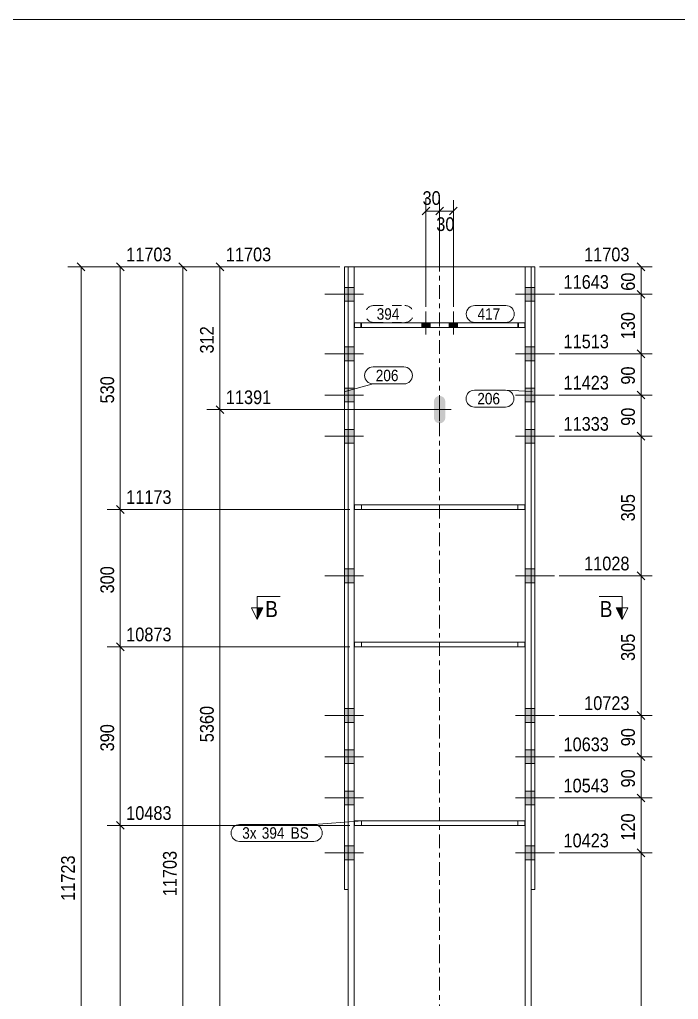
# Model space of a CAD drawing. Header units: millimetres. Extents: x 2 to 579, y 1 to 405.
# Drawn here: x 154.4 to 298.3, y 191 to 405 of the extents above; entities that cross this region are included whole.
import ezdxf

# ---------------------------------------------------------------- set-up
doc = ezdxf.new("R2010")
doc.units = ezdxf.units.MM
for name, pattern in [('XKITLINE00', [0]), ('XKITLINE01', [4, 1, -1, 1, -1]), ('XKITLINE02', [4, 2, -2]), ('XKITLINE03', [6, 3, -1, 1, -1])]:
    doc.linetypes.add(name, pattern=pattern)
for name, color, linetype, lineweight in [('Bolt', 3, 'Continuous', 0), ('Dimensions', 7, 'Continuous', 0), ('DrawingSheet', 5, 'Continuous', 0), ('Part', 2, 'Continuous', 0), ('PartMark', 7, 'Continuous', 0), ('Section', 6, 'Continuous', 0)]:
    doc.layers.add(name, color=color, linetype=linetype, lineweight=lineweight)
doc.styles.add('ARIAL', font='ARIAL.TTF')

# ---------------------------------------------------------------- blocks, each defined once
blk = doc.blocks.new('*A5')
at = {"layer": 'Bolt'}
blk.add_hatch(color=3, dxfattribs=at).paths.add_polyline_path([(246.17, 316.81), (245.69, 316.91), (245.28, 317.18), (245.01, 317.59), (244.92, 318.06), (244.92, 321.56), (245.01, 322.04), (245.28, 322.45), (245.69, 322.72), (246.17, 322.81), (246.64, 322.72), (247.05, 322.45), (247.32, 322.04), (247.42, 321.56), (247.42, 318.06), (247.32, 317.59), (247.05, 317.18), (246.64, 316.91)], flags=17)
at = {"layer": 'Bolt', "color": 3, "linetype": 'XKITLINE00', "lineweight": 0}
for p, q in [((246.17, 322.31), (246.17, 317.31)), ((243.67, 319.81), (248.67, 319.81))]:
    blk.add_line(p, q, dxfattribs=at)
blk = doc.blocks.new('*A7')
at = {"layer": 'Bolt'}
for points in [[(226.17, 343.5), (225.37, 343.5), (225.37, 346.5), (226.17, 346.5)], [(226.17, 343.5), (225.37, 343.5), (225.37, 346.5), (226.17, 346.5)], [(227.47, 343.5), (226.17, 343.5), (226.17, 346.5), (227.47, 346.5)], [(227.47, 343.5), (226.17, 343.5), (226.17, 346.5), (227.47, 346.5)], [(226.17, 330.5), (225.37, 330.5), (225.37, 333.5), (226.17, 333.5)], [(226.17, 330.5), (225.37, 330.5), (225.37, 333.5), (226.17, 333.5)], [(227.47, 330.5), (226.17, 330.5), (226.17, 333.5), (227.47, 333.5)], [(227.47, 330.5), (226.17, 330.5), (226.17, 333.5), (227.47, 333.5)], [(226.17, 321.5), (225.37, 321.5), (225.37, 324.5), (226.17, 324.5)], [(226.17, 321.5), (225.37, 321.5), (225.37, 324.5), (226.17, 324.5)], [(227.47, 321.5), (226.17, 321.5), (226.17, 324.5), (227.47, 324.5)], [(227.47, 321.5), (226.17, 321.5), (226.17, 324.5), (227.47, 324.5)], [(226.17, 312.5), (225.37, 312.5), (225.37, 315.5), (226.17, 315.5)], [(226.17, 312.5), (225.37, 312.5), (225.37, 315.5), (226.17, 315.5)], [(227.47, 312.5), (226.17, 312.5), (226.17, 315.5), (227.47, 315.5)], [(227.47, 312.5), (226.17, 312.5), (226.17, 315.5), (227.47, 315.5)], [(226.17, 282), (225.37, 282), (225.37, 285), (226.17, 285)], [(226.17, 282), (225.37, 282), (225.37, 285), (226.17, 285)], [(227.47, 282), (226.17, 282), (226.17, 285), (227.47, 285)], [(227.47, 282), (226.17, 282), (226.17, 285), (227.47, 285)], [(226.17, 251.5), (225.37, 251.5), (225.37, 254.5), (226.17, 254.5)], [(226.17, 251.5), (225.37, 251.5), (225.37, 254.5), (226.17, 254.5)], [(227.47, 251.5), (226.17, 251.5), (226.17, 254.5), (227.47, 254.5)], [(227.47, 251.5), (226.17, 251.5), (226.17, 254.5), (227.47, 254.5)], [(226.17, 242.5), (225.37, 242.5), (225.37, 245.5), (226.17, 245.5)], [(226.17, 242.5), (225.37, 242.5), (225.37, 245.5), (226.17, 245.5)], [(227.47, 242.5), (226.17, 242.5), (226.17, 245.5), (227.47, 245.5)], [(227.47, 242.5), (226.17, 242.5), (226.17, 245.5), (227.47, 245.5)], [(226.17, 233.5), (225.37, 233.5), (225.37, 236.5), (226.17, 236.5)], [(226.17, 233.5), (225.37, 233.5), (225.37, 236.5), (226.17, 236.5)], [(227.47, 233.5), (226.17, 233.5), (226.17, 236.5), (227.47, 236.5)], [(227.47, 233.5), (226.17, 233.5), (226.17, 236.5), (227.47, 236.5)], [(226.17, 221.5), (225.37, 221.5), (225.37, 224.5), (226.17, 224.5)], [(226.17, 221.5), (225.37, 221.5), (225.37, 224.5), (226.17, 224.5)], [(227.47, 221.5), (226.17, 221.5), (226.17, 224.5), (227.47, 224.5)], [(227.47, 221.5), (226.17, 221.5), (226.17, 224.5), (227.47, 224.5)]]:
    blk.add_hatch(color=3, dxfattribs=at).paths.add_polyline_path(points, flags=17)
at = {"layer": 'Bolt', "color": 3, "linetype": 'XKITLINE00', "lineweight": 0}
for p, q in [((229.57, 345), (221.07, 345)), ((229.57, 345), (221.07, 345)), ((226.17, 346.5), (225.37, 346.5)), ((226.17, 346.5), (225.37, 346.5)), ((227.47, 346.5), (226.17, 346.5)), ((227.47, 346.5), (226.17, 346.5)), ((226.17, 343.5), (225.37, 343.5)), ((226.17, 343.5), (225.37, 343.5)), ((227.47, 343.5), (226.17, 343.5)), ((227.47, 343.5), (226.17, 343.5)), ((229.57, 332), (221.07, 332)), ((229.57, 332), (221.07, 332)), ((226.17, 333.5), (225.37, 333.5)), ((226.17, 333.5), (225.37, 333.5)), ((227.47, 333.5), (226.17, 333.5)), ((227.47, 333.5), (226.17, 333.5)), ((226.17, 330.5), (225.37, 330.5)), ((226.17, 330.5), (225.37, 330.5)), ((227.47, 330.5), (226.17, 330.5)), ((227.47, 330.5), (226.17, 330.5)), ((226.17, 324.5), (225.37, 324.5)), ((226.17, 324.5), (225.37, 324.5)), ((227.47, 324.5), (226.17, 324.5)), ((227.47, 324.5), (226.17, 324.5)), ((229.57, 323), (221.07, 323)), ((229.57, 323), (221.07, 323)), ((226.17, 321.5), (225.37, 321.5)), ((226.17, 321.5), (225.37, 321.5)), ((227.47, 321.5), (226.17, 321.5)), ((227.47, 321.5), (226.17, 321.5)), ((226.17, 315.5), (225.37, 315.5)), ((226.17, 315.5), (225.37, 315.5)), ((227.47, 315.5), (226.17, 315.5)), ((227.47, 315.5), (226.17, 315.5)), ((229.57, 314), (221.07, 314)), ((229.57, 314), (221.07, 314)), ((226.17, 312.5), (225.37, 312.5)), ((226.17, 312.5), (225.37, 312.5)), ((227.47, 312.5), (226.17, 312.5)), ((227.47, 312.5), (226.17, 312.5)), ((226.17, 285), (225.37, 285)), ((226.17, 285), (225.37, 285)), ((227.47, 285), (226.17, 285)), ((227.47, 285), (226.17, 285)), ((229.57, 283.5), (221.07, 283.5)), ((229.57, 283.5), (221.07, 283.5)), ((226.17, 282), (225.37, 282)), ((226.17, 282), (225.37, 282)), ((227.47, 282), (226.17, 282)), ((227.47, 282), (226.17, 282)), ((229.57, 253), (221.07, 253)), ((229.57, 253), (221.07, 253)), ((226.17, 254.5), (225.37, 254.5)), ((226.17, 254.5), (225.37, 254.5)), ((227.47, 254.5), (226.17, 254.5)), ((227.47, 254.5), (226.17, 254.5)), ((226.17, 251.5), (225.37, 251.5)), ((226.17, 251.5), (225.37, 251.5)), ((227.47, 251.5), (226.17, 251.5)), ((227.47, 251.5), (226.17, 251.5)), ((229.57, 244), (221.07, 244)), ((229.57, 244), (221.07, 244)), ((226.17, 245.5), (225.37, 245.5)), ((226.17, 245.5), (225.37, 245.5)), ((227.47, 245.5), (226.17, 245.5)), ((227.47, 245.5), (226.17, 245.5)), ((226.17, 242.5), (225.37, 242.5)), ((226.17, 242.5), (225.37, 242.5)), ((227.47, 242.5), (226.17, 242.5)), ((227.47, 242.5), (226.17, 242.5)), ((226.17, 236.5), (225.37, 236.5)), ((226.17, 236.5), (225.37, 236.5)), ((227.47, 236.5), (226.17, 236.5)), ((227.47, 236.5), (226.17, 236.5)), ((229.57, 235), (221.07, 235)), ((229.57, 235), (221.07, 235)), ((226.17, 233.5), (225.37, 233.5)), ((226.17, 233.5), (225.37, 233.5)), ((227.47, 233.5), (226.17, 233.5)), ((227.47, 233.5), (226.17, 233.5)), ((229.57, 223), (221.07, 223)), ((229.57, 223), (221.07, 223)), ((226.17, 224.5), (225.37, 224.5)), ((226.17, 224.5), (225.37, 224.5)), ((227.47, 224.5), (226.17, 224.5)), ((227.47, 224.5), (226.17, 224.5)), ((226.17, 221.5), (225.37, 221.5)), ((226.17, 221.5), (225.37, 221.5)), ((227.47, 221.5), (226.17, 221.5)), ((227.47, 221.5), (226.17, 221.5))]:
    blk.add_line(p, q, dxfattribs=at)
blk = doc.blocks.new('*A8')
at = {"layer": 'Bolt'}
for points in [[(266.17, 343.5), (264.87, 343.5), (264.87, 346.5), (266.17, 346.5)], [(266.17, 343.5), (264.87, 343.5), (264.87, 346.5), (266.17, 346.5)], [(266.97, 343.5), (266.17, 343.5), (266.17, 346.5), (266.97, 346.5)], [(266.97, 343.5), (266.17, 343.5), (266.17, 346.5), (266.97, 346.5)], [(266.17, 330.5), (264.87, 330.5), (264.87, 333.5), (266.17, 333.5)], [(266.17, 330.5), (264.87, 330.5), (264.87, 333.5), (266.17, 333.5)], [(266.97, 330.5), (266.17, 330.5), (266.17, 333.5), (266.97, 333.5)], [(266.97, 330.5), (266.17, 330.5), (266.17, 333.5), (266.97, 333.5)], [(266.17, 321.5), (264.87, 321.5), (264.87, 324.5), (266.17, 324.5)], [(266.17, 321.5), (264.87, 321.5), (264.87, 324.5), (266.17, 324.5)], [(266.97, 321.5), (266.17, 321.5), (266.17, 324.5), (266.97, 324.5)], [(266.97, 321.5), (266.17, 321.5), (266.17, 324.5), (266.97, 324.5)], [(266.17, 312.5), (264.87, 312.5), (264.87, 315.5), (266.17, 315.5)], [(266.17, 312.5), (264.87, 312.5), (264.87, 315.5), (266.17, 315.5)], [(266.97, 312.5), (266.17, 312.5), (266.17, 315.5), (266.97, 315.5)], [(266.97, 312.5), (266.17, 312.5), (266.17, 315.5), (266.97, 315.5)], [(266.17, 282), (264.87, 282), (264.87, 285), (266.17, 285)], [(266.17, 282), (264.87, 282), (264.87, 285), (266.17, 285)], [(266.97, 282), (266.17, 282), (266.17, 285), (266.97, 285)], [(266.97, 282), (266.17, 282), (266.17, 285), (266.97, 285)], [(266.17, 251.5), (264.87, 251.5), (264.87, 254.5), (266.17, 254.5)], [(266.17, 251.5), (264.87, 251.5), (264.87, 254.5), (266.17, 254.5)], [(266.97, 251.5), (266.17, 251.5), (266.17, 254.5), (266.97, 254.5)], [(266.97, 251.5), (266.17, 251.5), (266.17, 254.5), (266.97, 254.5)], [(266.17, 242.5), (264.87, 242.5), (264.87, 245.5), (266.17, 245.5)], [(266.17, 242.5), (264.87, 242.5), (264.87, 245.5), (266.17, 245.5)], [(266.97, 242.5), (266.17, 242.5), (266.17, 245.5), (266.97, 245.5)], [(266.97, 242.5), (266.17, 242.5), (266.17, 245.5), (266.97, 245.5)], [(266.17, 233.5), (264.87, 233.5), (264.87, 236.5), (266.17, 236.5)], [(266.17, 233.5), (264.87, 233.5), (264.87, 236.5), (266.17, 236.5)], [(266.97, 233.5), (266.17, 233.5), (266.17, 236.5), (266.97, 236.5)], [(266.97, 233.5), (266.17, 233.5), (266.17, 236.5), (266.97, 236.5)], [(266.17, 221.5), (264.87, 221.5), (264.87, 224.5), (266.17, 224.5)], [(266.17, 221.5), (264.87, 221.5), (264.87, 224.5), (266.17, 224.5)], [(266.97, 221.5), (266.17, 221.5), (266.17, 224.5), (266.97, 224.5)], [(266.97, 221.5), (266.17, 221.5), (266.17, 224.5), (266.97, 224.5)]]:
    blk.add_hatch(color=3, dxfattribs=at).paths.add_polyline_path(points, flags=17)
at = {"layer": 'Bolt', "color": 3, "linetype": 'XKITLINE00', "lineweight": 0}
for p, q in [((262.77, 345), (271.27, 345)), ((262.77, 345), (271.27, 345)), ((264.87, 346.5), (266.17, 346.5)), ((264.87, 346.5), (266.17, 346.5)), ((266.17, 346.5), (266.97, 346.5)), ((266.17, 346.5), (266.97, 346.5)), ((264.87, 343.5), (266.17, 343.5)), ((264.87, 343.5), (266.17, 343.5)), ((266.17, 343.5), (266.97, 343.5)), ((266.17, 343.5), (266.97, 343.5)), ((262.77, 332), (271.27, 332)), ((262.77, 332), (271.27, 332)), ((264.87, 333.5), (266.17, 333.5)), ((264.87, 333.5), (266.17, 333.5)), ((266.17, 333.5), (266.97, 333.5)), ((266.17, 333.5), (266.97, 333.5)), ((264.87, 330.5), (266.17, 330.5)), ((264.87, 330.5), (266.17, 330.5)), ((266.17, 330.5), (266.97, 330.5)), ((266.17, 330.5), (266.97, 330.5)), ((264.87, 324.5), (266.17, 324.5)), ((264.87, 324.5), (266.17, 324.5)), ((266.17, 324.5), (266.97, 324.5)), ((266.17, 324.5), (266.97, 324.5)), ((262.77, 323), (271.27, 323)), ((262.77, 323), (271.27, 323)), ((264.87, 321.5), (266.17, 321.5)), ((264.87, 321.5), (266.17, 321.5)), ((266.17, 321.5), (266.97, 321.5)), ((266.17, 321.5), (266.97, 321.5)), ((264.87, 315.5), (266.17, 315.5)), ((264.87, 315.5), (266.17, 315.5)), ((266.17, 315.5), (266.97, 315.5)), ((266.17, 315.5), (266.97, 315.5)), ((262.77, 314), (271.27, 314)), ((262.77, 314), (271.27, 314)), ((264.87, 312.5), (266.17, 312.5)), ((264.87, 312.5), (266.17, 312.5)), ((266.17, 312.5), (266.97, 312.5)), ((266.17, 312.5), (266.97, 312.5)), ((264.87, 285), (266.17, 285)), ((264.87, 285), (266.17, 285)), ((266.17, 285), (266.97, 285)), ((266.17, 285), (266.97, 285)), ((262.77, 283.5), (271.27, 283.5)), ((262.77, 283.5), (271.27, 283.5)), ((264.87, 282), (266.17, 282)), ((264.87, 282), (266.17, 282)), ((266.17, 282), (266.97, 282)), ((266.17, 282), (266.97, 282)), ((262.77, 253), (271.27, 253)), ((262.77, 253), (271.27, 253)), ((264.87, 254.5), (266.17, 254.5)), ((264.87, 254.5), (266.17, 254.5)), ((266.17, 254.5), (266.97, 254.5)), ((266.17, 254.5), (266.97, 254.5)), ((264.87, 251.5), (266.17, 251.5)), ((264.87, 251.5), (266.17, 251.5)), ((266.17, 251.5), (266.97, 251.5)), ((266.17, 251.5), (266.97, 251.5)), ((262.77, 244), (271.27, 244)), ((262.77, 244), (271.27, 244)), ((264.87, 245.5), (266.17, 245.5)), ((264.87, 245.5), (266.17, 245.5)), ((266.17, 245.5), (266.97, 245.5)), ((266.17, 245.5), (266.97, 245.5)), ((264.87, 242.5), (266.17, 242.5)), ((264.87, 242.5), (266.17, 242.5)), ((266.17, 242.5), (266.97, 242.5)), ((266.17, 242.5), (266.97, 242.5)), ((264.87, 236.5), (266.17, 236.5)), ((264.87, 236.5), (266.17, 236.5)), ((266.17, 236.5), (266.97, 236.5)), ((266.17, 236.5), (266.97, 236.5)), ((262.77, 235), (271.27, 235)), ((262.77, 235), (271.27, 235)), ((264.87, 233.5), (266.17, 233.5)), ((264.87, 233.5), (266.17, 233.5)), ((266.17, 233.5), (266.97, 233.5)), ((266.17, 233.5), (266.97, 233.5)), ((262.77, 223), (271.27, 223)), ((262.77, 223), (271.27, 223)), ((264.87, 224.5), (266.17, 224.5)), ((264.87, 224.5), (266.17, 224.5)), ((266.17, 224.5), (266.97, 224.5)), ((266.17, 224.5), (266.97, 224.5)), ((264.87, 221.5), (266.17, 221.5)), ((264.87, 221.5), (266.17, 221.5)), ((266.17, 221.5), (266.97, 221.5)), ((266.17, 221.5), (266.97, 221.5))]:
    blk.add_line(p, q, dxfattribs=at)
blk = doc.blocks.new('*A10')
at = {"layer": 'Bolt'}
for points in [[(242.27, 337.75), (242.27, 338.75), (244.07, 338.75), (244.07, 337.75)], [(242.27, 337.75), (242.27, 338.75), (244.07, 338.75), (244.07, 337.75)], [(248.27, 337.75), (248.27, 338.75), (250.07, 338.75), (250.07, 337.75)], [(248.27, 337.75), (248.27, 338.75), (250.07, 338.75), (250.07, 337.75)]]:
    blk.add_hatch(color=3, dxfattribs=at).paths.add_polyline_path(points, flags=17)
at = {"layer": 'Bolt', "color": 3, "linetype": 'XKITLINE00', "lineweight": 0}
for p, q in [((243.17, 341.25), (243.17, 336.25)), ((243.17, 341.25), (243.17, 336.25)), ((249.17, 341.25), (249.17, 336.25)), ((249.17, 341.25), (249.17, 336.25)), ((242.27, 338.75), (242.27, 337.75)), ((242.27, 338.75), (242.27, 337.75)), ((244.07, 338.75), (244.07, 337.75)), ((244.07, 338.75), (244.07, 337.75)), ((248.27, 338.75), (248.27, 337.75)), ((248.27, 338.75), (248.27, 337.75)), ((250.07, 338.75), (250.07, 337.75)), ((250.07, 338.75), (250.07, 337.75))]:
    blk.add_line(p, q, dxfattribs=at)
blk = doc.blocks.new('*A11')
at = {"layer": 'Part', "color": 7, "linetype": 'XKITLINE03', "lineweight": 0}
for p, q in [((246.17, 200), (246.17, 361)), ((246.17, 126.9), (246.17, 199.9))]:
    blk.add_line(p, q, dxfattribs=at)
at = {"layer": 'Part', "color": 2, "linetype": 'XKITLINE00', "lineweight": 0}
for p, q in [((266.17, 351), (226.17, 351)), ((227.47, 351), (227.47, 338.75)), ((264.87, 351), (264.87, 338.75)), ((227.47, 337.75), (227.47, 200)), ((264.87, 337.75), (264.87, 200)), ((226.17, 215), (226.17, 200)), ((266.17, 215), (266.17, 200)), ((226.17, 199.9), (226.17, 126.9)), ((227.47, 199.9), (227.47, 162.77)), ((264.87, 199.9), (264.87, 162.77)), ((266.17, 199.9), (266.17, 126.9))]:
    blk.add_line(p, q, dxfattribs=at)
at = {"layer": 'Part', "color": 7, "linetype": 'XKITLINE01', "lineweight": 0}
for p, q in [((226.17, 351), (226.17, 215)), ((227.47, 351), (227.47, 337.75)), ((266.17, 351), (266.17, 215)), ((264.87, 338.75), (264.87, 337.75))]:
    blk.add_line(p, q, dxfattribs=at)
blk = doc.blocks.new('*A13')
at = {"layer": 'Part', "color": 2, "linetype": 'XKITLINE00', "lineweight": 0}
for p, q in [((225.37, 351), (226.17, 351)), ((225.37, 351), (225.37, 215)), ((226.17, 215), (226.17, 351)), ((225.37, 215), (226.17, 215))]:
    blk.add_line(p, q, dxfattribs=at)
blk = doc.blocks.new('*A14')
at = {"layer": 'Part', "color": 2, "linetype": 'XKITLINE00', "lineweight": 0}
for p, q in [((266.97, 351), (266.17, 351)), ((266.17, 351), (266.17, 215)), ((266.97, 351), (266.97, 215)), ((266.17, 215), (266.97, 215))]:
    blk.add_line(p, q, dxfattribs=at)
blk = doc.blocks.new('*A16')
at = {"layer": 'Part', "color": 7, "linetype": 'XKITLINE01', "lineweight": 0}
for p, q in [((264.77, 229.99), (227.57, 229.99)), ((227.57, 228.99), (227.57, 229.99)), ((264.77, 228.99), (227.57, 228.99)), ((229.07, 229.99), (229.07, 228.99)), ((263.27, 228.99), (263.27, 229.99)), ((264.77, 229.99), (264.77, 228.99))]:
    blk.add_line(p, q, dxfattribs=at)
blk = doc.blocks.new('*A17')
at = {"layer": 'Part', "color": 2, "linetype": 'XKITLINE00', "lineweight": 0}
for p, q in [((227.57, 229.99), (264.77, 229.99)), ((227.57, 229.99), (227.57, 228.99)), ((264.77, 228.99), (227.57, 228.99)), ((264.77, 229.99), (264.77, 228.99))]:
    blk.add_line(p, q, dxfattribs=at)
at = {"layer": 'Part', "color": 7, "linetype": 'XKITLINE01', "lineweight": 0}
for p, q in [((229.07, 228.99), (229.07, 229.99)), ((263.27, 228.99), (263.27, 229.99))]:
    blk.add_line(p, q, dxfattribs=at)
blk = doc.blocks.new('*A18')
at = {"layer": 'Part', "color": 7, "linetype": 'XKITLINE01', "lineweight": 0}
for p, q in [((264.77, 269), (227.57, 269)), ((227.57, 268), (227.57, 269)), ((264.77, 268), (227.57, 268)), ((229.07, 269), (229.07, 268)), ((263.27, 268), (263.27, 269)), ((264.77, 269), (264.77, 268))]:
    blk.add_line(p, q, dxfattribs=at)
blk = doc.blocks.new('*A19')
at = {"layer": 'Part', "color": 2, "linetype": 'XKITLINE00', "lineweight": 0}
for p, q in [((227.57, 269), (264.77, 269)), ((227.57, 269), (227.57, 268)), ((264.77, 268), (227.57, 268)), ((264.77, 269), (264.77, 268))]:
    blk.add_line(p, q, dxfattribs=at)
at = {"layer": 'Part', "color": 7, "linetype": 'XKITLINE01', "lineweight": 0}
for p, q in [((229.07, 268), (229.07, 269)), ((263.27, 268), (263.27, 269))]:
    blk.add_line(p, q, dxfattribs=at)
blk = doc.blocks.new('*A20')
at = {"layer": 'Part', "color": 7, "linetype": 'XKITLINE01', "lineweight": 0}
for p, q in [((264.77, 299), (227.57, 299)), ((227.57, 298), (227.57, 299)), ((264.77, 298), (227.57, 298)), ((229.07, 299), (229.07, 298)), ((263.27, 298), (263.27, 299)), ((264.77, 299), (264.77, 298))]:
    blk.add_line(p, q, dxfattribs=at)
blk = doc.blocks.new('*A21')
at = {"layer": 'Part', "color": 2, "linetype": 'XKITLINE00', "lineweight": 0}
for p, q in [((227.57, 299), (264.77, 299)), ((227.57, 299), (227.57, 298)), ((264.77, 298), (227.57, 298)), ((264.77, 299), (264.77, 298))]:
    blk.add_line(p, q, dxfattribs=at)
at = {"layer": 'Part', "color": 7, "linetype": 'XKITLINE01', "lineweight": 0}
for p, q in [((229.07, 298), (229.07, 299)), ((263.27, 298), (263.27, 299))]:
    blk.add_line(p, q, dxfattribs=at)
blk = doc.blocks.new('*A22')
at = {"layer": 'Part', "color": 7, "linetype": 'XKITLINE01', "lineweight": 0}
for p, q in [((264.77, 338.75), (227.57, 338.75)), ((227.57, 337.75), (227.57, 338.75)), ((229.07, 338.75), (229.07, 337.75)), ((263.27, 337.75), (263.27, 338.75)), ((264.77, 338.75), (264.77, 337.75)), ((264.77, 337.75), (227.57, 337.75))]:
    blk.add_line(p, q, dxfattribs=at)
blk = doc.blocks.new('*A23')
at = {"layer": 'Part', "color": 2, "linetype": 'XKITLINE00', "lineweight": 0}
for p, q in [((227.47, 338.75), (264.87, 338.75)), ((227.47, 338.75), (227.47, 337.75)), ((264.87, 337.75), (264.87, 338.75)), ((227.47, 337.75), (264.87, 337.75))]:
    blk.add_line(p, q, dxfattribs=at)
at = {"layer": 'Part', "color": 7, "linetype": 'XKITLINE01', "lineweight": 0}
for p, q in [((228.97, 337.75), (228.97, 338.75)), ((263.37, 337.75), (263.37, 338.75))]:
    blk.add_line(p, q, dxfattribs=at)
blk = doc.blocks.new('*A55')
at = {"layer": 'DrawingSheet', "color": 5, "linetype": 'XKITLINE00', "lineweight": 0}
blk.add_line((579, 405), (5, 405), dxfattribs=at)
blk = doc.blocks.new('*A63')
at = {"layer": 'Dimensions', "color": 7, "linetype": 'XKITLINE00', "lineweight": 0}
for p, q in [((224.37, 351), (164.98, 351)), ((166.99, 351.85), (168.68, 350.15)), ((167.83, 85.17), (167.83, 351))]:
    blk.add_line(p, q, dxfattribs=at)
at = {"layer": 'Dimensions', "color": 3}
blk.add_point((167.83, 351), dxfattribs=at)
at = {"layer": 'Dimensions', "color": 3, "style": 'ARIAL', "width": 0.85}
blk.add_text('11723', height=3, rotation=90.0002, dxfattribs=at).set_placement((166.48, 212.52))
blk = doc.blocks.new('*A67')
at = {"layer": 'Dimensions', "color": 7, "linetype": 'XKITLINE00', "lineweight": 0}
for p, q in [((245.17, 319.81), (195.32, 319.81)), ((197.32, 320.66), (199.01, 318.97)), ((198.17, 183.4), (198.17, 319.81)), ((197.32, 184.25), (199.01, 182.55)), ((245.17, 183.4), (195.32, 183.4))]:
    blk.add_line(p, q, dxfattribs=at)
at = {"layer": 'Dimensions', "color": 3}
for p in [(198.17, 319.81), (198.17, 183.4)]:
    blk.add_point(p, dxfattribs=at)
at = {"layer": 'Dimensions', "color": 3, "style": 'ARIAL', "width": 0.85}
blk.add_text('11391', height=3, dxfattribs=at).set_placement((199.47, 321.01))
blk.add_text('5360', height=3, rotation=90.0002, dxfattribs=at).set_placement((196.82, 247.16))
blk = doc.blocks.new('*A68')
at = {"layer": 'Dimensions', "color": 7, "linetype": 'XKITLINE00', "lineweight": 0}
for p, q in [((224.37, 351), (195.32, 351)), ((197.32, 351.85), (199.01, 350.15)), ((198.17, 319.81), (198.17, 351)), ((245.17, 319.81), (195.32, 319.81)), ((197.32, 320.66), (199.01, 318.97))]:
    blk.add_line(p, q, dxfattribs=at)
at = {"layer": 'Dimensions', "color": 3}
for p in [(198.17, 351), (198.17, 319.81)]:
    blk.add_point(p, dxfattribs=at)
at = {"layer": 'Dimensions', "color": 3, "style": 'ARIAL', "width": 0.85}
blk.add_text('11703', height=3, dxfattribs=at).set_placement((199.47, 352.2))
blk.add_text('312', height=3, rotation=90.0002, dxfattribs=at).set_placement((196.82, 332.07))
blk = doc.blocks.new('*A69')
at = {"layer": 'Dimensions', "color": 7, "linetype": 'XKITLINE00', "lineweight": 0}
for p, q in [((272.27, 223), (292.57, 223)), ((289.32, 223.85), (291.01, 222.15)), ((290.17, 87.17), (290.17, 223)), ((290.17, 94.39), (290.17, 87.17)), ((289.32, 88.02), (291.01, 86.32)), ((289.67, 89.67), (290.17, 87.17)), ((290.67, 89.67), (290.17, 87.17)), ((267.17, 87.17), (292.57, 87.17)), ((267.17, 87.17), (292.57, 87.17))]:
    blk.add_line(p, q, dxfattribs=at)
at = {"layer": 'Dimensions', "color": 3}
for p in [(290.17, 223), (290.17, 87.17)]:
    blk.add_point(p, dxfattribs=at)
at = {"layer": 'Dimensions', "color": 7}
blk.add_point((290.17, 87.17), dxfattribs=at)
at = {"layer": 'Dimensions', "color": 3, "style": 'ARIAL', "width": 0.85}
blk.add_text('10423', height=3, dxfattribs=at).set_placement((273.24, 224.2))
for s, p in [('10423', (288.82, 149.52)), ('RD', (288.97, 88.62))]:
    blk.add_text(s, height=3, rotation=90.0002, dxfattribs=at).set_placement(p)
blk = doc.blocks.new('*A70')
at = {"layer": 'Dimensions', "color": 7, "linetype": 'XKITLINE00', "lineweight": 0}
for p, q in [((289.32, 235.85), (291.01, 234.15)), ((272.27, 235), (292.57, 235)), ((290.17, 223), (290.17, 235)), ((272.27, 223), (292.57, 223)), ((289.32, 223.85), (291.01, 222.15))]:
    blk.add_line(p, q, dxfattribs=at)
at = {"layer": 'Dimensions', "color": 3}
for p in [(290.17, 235), (290.17, 223)]:
    blk.add_point(p, dxfattribs=at)
at = {"layer": 'Dimensions', "color": 3, "style": 'ARIAL', "width": 0.85}
blk.add_text('10543', height=3, dxfattribs=at).set_placement((273.24, 236.2))
blk.add_text('120', height=3, rotation=90.0002, dxfattribs=at).set_placement((288.82, 225.66))
blk = doc.blocks.new('*A71')
at = {"layer": 'Dimensions', "color": 7, "linetype": 'XKITLINE00', "lineweight": 0}
for p, q in [((272.27, 244), (292.57, 244)), ((289.32, 244.85), (291.01, 243.15)), ((290.17, 235), (290.17, 244)), ((289.32, 235.85), (291.01, 234.15)), ((272.27, 235), (292.57, 235))]:
    blk.add_line(p, q, dxfattribs=at)
at = {"layer": 'Dimensions', "color": 3}
for p in [(290.17, 244), (290.17, 235)]:
    blk.add_point(p, dxfattribs=at)
at = {"layer": 'Dimensions', "color": 3, "style": 'ARIAL', "width": 0.85}
blk.add_text('10633', height=3, dxfattribs=at).set_placement((273.24, 245.2))
blk.add_text('90', height=3, rotation=90.0002, dxfattribs=at).set_placement((288.82, 237.27))
blk = doc.blocks.new('*A72')
at = {"layer": 'Dimensions', "color": 7, "linetype": 'XKITLINE00', "lineweight": 0}
for p, q in [((272.27, 253), (292.57, 253)), ((289.32, 253.85), (291.01, 252.15)), ((290.17, 244), (290.17, 253)), ((272.27, 244), (292.57, 244)), ((289.32, 244.85), (291.01, 243.15))]:
    blk.add_line(p, q, dxfattribs=at)
at = {"layer": 'Dimensions', "color": 3}
for p in [(290.17, 253), (290.17, 244)]:
    blk.add_point(p, dxfattribs=at)
at = {"layer": 'Dimensions', "color": 3, "style": 'ARIAL', "width": 0.85}
blk.add_text('10723', height=3, dxfattribs=at).set_placement((277.74, 254.2))
blk.add_text('90', height=3, rotation=90.0002, dxfattribs=at).set_placement((288.82, 246.27))
blk = doc.blocks.new('*A73')
at = {"layer": 'Dimensions', "color": 7, "linetype": 'XKITLINE00', "lineweight": 0}
for p, q in [((272.27, 283.5), (292.57, 283.5)), ((289.32, 284.35), (291.01, 282.65)), ((290.17, 253), (290.17, 283.5)), ((272.27, 253), (292.57, 253)), ((289.32, 253.85), (291.01, 252.15))]:
    blk.add_line(p, q, dxfattribs=at)
at = {"layer": 'Dimensions', "color": 3}
for p in [(290.17, 283.5), (290.17, 253)]:
    blk.add_point(p, dxfattribs=at)
at = {"layer": 'Dimensions', "color": 3, "style": 'ARIAL', "width": 0.85}
blk.add_text('11028', height=3, dxfattribs=at).set_placement((277.74, 284.7))
blk.add_text('305', height=3, rotation=90.0002, dxfattribs=at).set_placement((288.82, 264.91))
blk = doc.blocks.new('*A74')
at = {"layer": 'Dimensions', "color": 7, "linetype": 'XKITLINE00', "lineweight": 0}
for p, q in [((289.32, 314.85), (291.01, 313.15)), ((272.27, 314), (292.57, 314)), ((290.17, 283.5), (290.17, 314)), ((272.27, 283.5), (292.57, 283.5)), ((289.32, 284.35), (291.01, 282.65))]:
    blk.add_line(p, q, dxfattribs=at)
at = {"layer": 'Dimensions', "color": 3}
for p in [(290.17, 314), (290.17, 283.5)]:
    blk.add_point(p, dxfattribs=at)
at = {"layer": 'Dimensions', "color": 3, "style": 'ARIAL', "width": 0.85}
blk.add_text('11333', height=3, dxfattribs=at).set_placement((273.24, 315.2))
blk.add_text('305', height=3, rotation=90.0002, dxfattribs=at).set_placement((288.82, 295.41))
blk = doc.blocks.new('*A75')
at = {"layer": 'Dimensions', "color": 7, "linetype": 'XKITLINE00', "lineweight": 0}
for p, q in [((289.32, 323.85), (291.01, 322.15)), ((272.27, 323), (292.57, 323)), ((290.17, 314), (290.17, 323)), ((289.32, 314.85), (291.01, 313.15)), ((272.27, 314), (292.57, 314))]:
    blk.add_line(p, q, dxfattribs=at)
at = {"layer": 'Dimensions', "color": 3}
for p in [(290.17, 323), (290.17, 314)]:
    blk.add_point(p, dxfattribs=at)
at = {"layer": 'Dimensions', "color": 3, "style": 'ARIAL', "width": 0.85}
blk.add_text('11423', height=3, dxfattribs=at).set_placement((273.24, 324.2))
blk.add_text('90', height=3, rotation=90.0002, dxfattribs=at).set_placement((288.82, 316.27))
blk = doc.blocks.new('*A76')
at = {"layer": 'Dimensions', "color": 7, "linetype": 'XKITLINE00', "lineweight": 0}
for p, q in [((272.27, 332), (292.57, 332)), ((289.32, 332.85), (291.01, 331.15)), ((290.17, 323), (290.17, 332)), ((289.32, 323.85), (291.01, 322.15)), ((272.27, 323), (292.57, 323))]:
    blk.add_line(p, q, dxfattribs=at)
at = {"layer": 'Dimensions', "color": 3}
for p in [(290.17, 332), (290.17, 323)]:
    blk.add_point(p, dxfattribs=at)
at = {"layer": 'Dimensions', "color": 3, "style": 'ARIAL', "width": 0.85}
blk.add_text('11513', height=3, dxfattribs=at).set_placement((273.24, 333.2))
blk.add_text('90', height=3, rotation=90.0002, dxfattribs=at).set_placement((288.82, 325.27))
blk = doc.blocks.new('*A77')
at = {"layer": 'Dimensions', "color": 7, "linetype": 'XKITLINE00', "lineweight": 0}
for p, q in [((272.27, 345), (292.57, 345)), ((289.32, 345.85), (291.01, 344.15)), ((290.17, 332), (290.17, 345)), ((272.27, 332), (292.57, 332)), ((289.32, 332.85), (291.01, 331.15))]:
    blk.add_line(p, q, dxfattribs=at)
at = {"layer": 'Dimensions', "color": 3}
for p in [(290.17, 345), (290.17, 332)]:
    blk.add_point(p, dxfattribs=at)
at = {"layer": 'Dimensions', "color": 3, "style": 'ARIAL', "width": 0.85}
blk.add_text('11643', height=3, dxfattribs=at).set_placement((273.24, 346.2))
blk.add_text('130', height=3, rotation=90.0002, dxfattribs=at).set_placement((288.82, 335.16))
blk = doc.blocks.new('*A78')
at = {"layer": 'Dimensions', "color": 7, "linetype": 'XKITLINE00', "lineweight": 0}
for p, q in [((267.97, 351), (292.57, 351)), ((289.32, 351.85), (291.01, 350.15)), ((290.17, 345), (290.17, 351)), ((272.27, 345), (292.57, 345)), ((289.32, 345.85), (291.01, 344.15))]:
    blk.add_line(p, q, dxfattribs=at)
at = {"layer": 'Dimensions', "color": 3}
for p in [(290.17, 351), (290.17, 345)]:
    blk.add_point(p, dxfattribs=at)
at = {"layer": 'Dimensions', "color": 3, "style": 'ARIAL', "width": 0.85}
blk.add_text('11703', height=3, dxfattribs=at).set_placement((277.74, 352.2))
blk.add_text('60', height=3, rotation=90.0002, dxfattribs=at).set_placement((288.82, 345.77))
blk = doc.blocks.new('*A81')
at = {"layer": 'Dimensions', "color": 7, "linetype": 'XKITLINE00', "lineweight": 0}
for p, q in [((243.17, 342.25), (243.17, 366.02)), ((246.17, 352), (246.17, 366.02)), ((244.01, 364.02), (242.32, 362.32)), ((247.01, 364.02), (245.32, 362.32)), ((243.17, 363.17), (246.17, 363.17))]:
    blk.add_line(p, q, dxfattribs=at)
at = {"layer": 'Dimensions', "color": 3}
for p in [(243.17, 363.17), (246.17, 363.17)]:
    blk.add_point(p, dxfattribs=at)
at = {"layer": 'Dimensions', "color": 3, "style": 'ARIAL', "width": 0.85}
blk.add_text('30', height=3, dxfattribs=at).set_placement((242.44, 364.52))
blk = doc.blocks.new('*A82')
at = {"layer": 'Dimensions', "color": 7, "linetype": 'XKITLINE00', "lineweight": 0}
for p, q in [((247.01, 364.02), (245.32, 362.32)), ((246.17, 352), (246.17, 365.57)), ((250.01, 364.02), (248.32, 362.32)), ((249.17, 342.25), (249.17, 365.57)), ((246.17, 363.17), (249.17, 363.17))]:
    blk.add_line(p, q, dxfattribs=at)
at = {"layer": 'Dimensions', "color": 3}
for p in [(246.17, 363.17), (249.17, 363.17)]:
    blk.add_point(p, dxfattribs=at)
at = {"layer": 'Dimensions', "color": 3, "style": 'ARIAL', "width": 0.85}
blk.add_text('30', height=3, dxfattribs=at).set_placement((245.44, 358.82))
blk = doc.blocks.new('*A84')
at = {"layer": 'PartMark', "color": 7, "linetype": 'XKITLINE00', "lineweight": 0}
for p, q in [((253.85, 342.55), (260.62, 342.55)), ((253.85, 338.85), (260.62, 338.85))]:
    blk.add_line(p, q, dxfattribs=at)
for centre, start, end in [((253.85, 340.7), 90, 270), ((260.62, 340.7), 270, 90)]:
    blk.add_arc(centre, 1.85, start, end, dxfattribs=at)
at = {"layer": 'PartMark', "color": 3, "style": 'ARIAL', "width": 0.85}
blk.add_text('417', height=2.5, dxfattribs=at).set_placement((254.45, 339.45))
blk = doc.blocks.new('*A85')
at = {"layer": 'PartMark', "color": 7, "linetype": 'XKITLINE02', "lineweight": 0}
for p, q in [((231.82, 342.55), (238.58, 342.55)), ((231.82, 338.85), (238.58, 338.85))]:
    blk.add_line(p, q, dxfattribs=at)
for centre, start, end in [((231.82, 340.7), 90, 270), ((238.58, 340.7), 270, 90)]:
    blk.add_arc(centre, 1.85, start, end, dxfattribs=at)
at = {"layer": 'PartMark', "color": 3, "style": 'ARIAL', "width": 0.85}
blk.add_text('394', height=2.5, dxfattribs=at).set_placement((232.42, 339.45))
blk = doc.blocks.new('*A87')
at = {"layer": 'PartMark', "color": 7, "linetype": 'XKITLINE00', "lineweight": 0}
for p, q in [((253.8, 324.06), (260.56, 324.06)), ((266.36, 323.77), (260.56, 324.06)), ((253.8, 320.36), (260.56, 320.36))]:
    blk.add_line(p, q, dxfattribs=at)
for centre, start, end in [((253.8, 322.21), 90, 270), ((260.56, 322.21), 270, 90)]:
    blk.add_arc(centre, 1.85, start, end, dxfattribs=at)
at = {"layer": 'PartMark', "color": 3, "style": 'ARIAL', "width": 0.85}
blk.add_text('206', height=2.5, dxfattribs=at).set_placement((254.4, 320.96))
blk = doc.blocks.new('*A88')
at = {"layer": 'PartMark', "color": 7, "linetype": 'XKITLINE00', "lineweight": 0}
for p, q in [((231.62, 329.12), (238.38, 329.12)), ((225.56, 323.77), (231.62, 325.42)), ((231.62, 325.42), (238.38, 325.42))]:
    blk.add_line(p, q, dxfattribs=at)
for centre, start, end in [((231.62, 327.27), 90, 270), ((238.38, 327.27), 270, 90)]:
    blk.add_arc(centre, 1.85, start, end, dxfattribs=at)
at = {"layer": 'PartMark', "color": 3, "style": 'ARIAL', "width": 0.85}
blk.add_text('206', height=2.5, dxfattribs=at).set_placement((232.22, 326.02))
blk = doc.blocks.new('*A91')
at = {"layer": 'PartMark', "color": 7, "linetype": 'XKITLINE00', "lineweight": 0}
for p, q in [((202.45, 229.19), (218.68, 229.19)), ((228.34, 229.93), (218.68, 229.19)), ((202.45, 225.49), (218.68, 225.49))]:
    blk.add_line(p, q, dxfattribs=at)
for centre, start, end in [((202.45, 227.34), 90, 270), ((218.68, 227.34), 270, 90)]:
    blk.add_arc(centre, 1.85, start, end, dxfattribs=at)
at = {"layer": 'PartMark', "color": 3, "style": 'ARIAL', "width": 0.85}
for s, p in [('3x', (203.05, 226.09)), ('394', (207.32, 226.09)), ('BS', (213.63, 226.09))]:
    blk.add_text(s, height=2.5, dxfattribs=at).set_placement(p)
blk = doc.blocks.new('*A92')
at = {"layer": 'Section'}
for points in [[(207.56, 276.5), (206.31, 274), (206.31, 276.5)], [(286.02, 276.5), (286.02, 274), (284.77, 276.5)]]:
    blk.add_hatch(color=3, dxfattribs=at).paths.add_polyline_path(points, flags=17)
at = {"layer": 'Section', "color": 1, "linetype": 'XKITLINE00', "lineweight": 0}
for p, q in [((206.31, 279), (211.31, 279)), ((206.31, 279), (206.31, 274)), ((286.02, 279), (281.02, 279)), ((286.02, 279), (286.02, 274))]:
    blk.add_line(p, q, dxfattribs=at)
at = {"layer": 'Section', "color": 3, "linetype": 'XKITLINE00', "lineweight": 0}
for p, q in [((206.31, 274), (205.06, 276.5)), ((207.56, 276.5), (205.06, 276.5)), ((206.31, 274), (207.56, 276.5)), ((284.77, 276.5), (287.27, 276.5)), ((286.02, 274), (284.77, 276.5)), ((287.27, 276.5), (286.02, 274))]:
    blk.add_line(p, q, dxfattribs=at)
at = {"layer": 'Section', "color": 7, "style": 'ARIAL', "width": 0.85}
for p in [(208.06, 274.5), (281.16, 274.5)]:
    blk.add_text('B', height=3.5, dxfattribs=at).set_placement(p)
blk = doc.blocks.new('*A95')
at = {"layer": 'Dimensions', "color": 7, "linetype": 'XKITLINE00', "lineweight": 0}
for p, q in [((224.37, 351), (187.23, 351)), ((189.23, 351.85), (190.93, 350.15)), ((190.08, 87.17), (190.08, 351))]:
    blk.add_line(p, q, dxfattribs=at)
at = {"layer": 'Dimensions', "color": 3}
blk.add_point((190.08, 351), dxfattribs=at)
at = {"layer": 'Dimensions', "color": 3, "style": 'ARIAL', "width": 0.85}
blk.add_text('11703', height=3, rotation=90.0002, dxfattribs=at).set_placement((188.73, 213.52))
blk = doc.blocks.new('*A96')
at = {"layer": 'Dimensions', "color": 7, "linetype": 'XKITLINE00', "lineweight": 0}
for p, q in [((226.57, 228.99), (173.55, 228.99)), ((175.55, 229.84), (177.25, 228.15)), ((176.4, 87.17), (176.4, 228.99)), ((175.55, 88.02), (177.25, 86.32)), ((225.17, 87.17), (173.55, 87.17))]:
    blk.add_line(p, q, dxfattribs=at)
at = {"layer": 'Dimensions', "color": 3}
for p in [(176.4, 228.99), (176.4, 87.17)]:
    blk.add_point(p, dxfattribs=at)
at = {"layer": 'Dimensions', "color": 3, "style": 'ARIAL', "width": 0.85}
blk.add_text('10483', height=3, dxfattribs=at).set_placement((177.7, 230.19))
blk.add_text('10483', height=3, rotation=90.0002, dxfattribs=at).set_placement((175.05, 152.52))
blk = doc.blocks.new('*A97')
at = {"layer": 'Dimensions', "color": 7, "linetype": 'XKITLINE00', "lineweight": 0}
for p, q in [((226.57, 268), (173.55, 268)), ((175.55, 268.85), (177.25, 267.15)), ((176.4, 228.99), (176.4, 268)), ((226.57, 228.99), (173.55, 228.99)), ((175.55, 229.84), (177.25, 228.15))]:
    blk.add_line(p, q, dxfattribs=at)
at = {"layer": 'Dimensions', "color": 3}
for p in [(176.4, 268), (176.4, 228.99)]:
    blk.add_point(p, dxfattribs=at)
at = {"layer": 'Dimensions', "color": 3, "style": 'ARIAL', "width": 0.85}
blk.add_text('10873', height=3, dxfattribs=at).set_placement((177.7, 269.2))
blk.add_text('390', height=3, rotation=90.0002, dxfattribs=at).set_placement((175.05, 245.16))
blk = doc.blocks.new('*A98')
at = {"layer": 'Dimensions', "color": 7, "linetype": 'XKITLINE00', "lineweight": 0}
for p, q in [((226.57, 298), (173.55, 298)), ((175.55, 298.85), (177.25, 297.15)), ((176.4, 268), (176.4, 298)), ((226.57, 268), (173.55, 268)), ((175.55, 268.85), (177.25, 267.15))]:
    blk.add_line(p, q, dxfattribs=at)
at = {"layer": 'Dimensions', "color": 3}
for p in [(176.4, 298), (176.4, 268)]:
    blk.add_point(p, dxfattribs=at)
at = {"layer": 'Dimensions', "color": 3, "style": 'ARIAL', "width": 0.85}
blk.add_text('11173', height=3, dxfattribs=at).set_placement((177.7, 299.2))
blk.add_text('300', height=3, rotation=90.0002, dxfattribs=at).set_placement((175.05, 279.66))
blk = doc.blocks.new('*A99')
at = {"layer": 'Dimensions', "color": 7, "linetype": 'XKITLINE00', "lineweight": 0}
for p, q in [((224.37, 351), (173.55, 351)), ((175.55, 351.85), (177.25, 350.15)), ((176.4, 298), (176.4, 351)), ((226.57, 298), (173.55, 298)), ((175.55, 298.85), (177.25, 297.15))]:
    blk.add_line(p, q, dxfattribs=at)
at = {"layer": 'Dimensions', "color": 3}
for p in [(176.4, 351), (176.4, 298)]:
    blk.add_point(p, dxfattribs=at)
at = {"layer": 'Dimensions', "color": 3, "style": 'ARIAL', "width": 0.85}
blk.add_text('11703', height=3, dxfattribs=at).set_placement((177.7, 352.2))
blk.add_text('530', height=3, rotation=90.0002, dxfattribs=at).set_placement((175.05, 321.16))

msp = doc.modelspace()

# ---------------------------------------------------------------- block references
at = {"lineweight": 0}
for name in ['*A55', '*A81', '*A82', '*A99', '*A68', '*A78', '*A63', '*A95', '*A13', '*A14', '*A77', '*A7', '*A8', '*A85', '*A84', '*A10', '*A23', '*A22', '*A76', '*A88', '*A75', '*A67', '*A87', '*A5', '*A74', '*A98', '*A20', '*A21', '*A73', '*A92', '*A97', '*A18', '*A19', '*A72', '*A71', '*A70', '*A96', '*A91', '*A16', '*A17', '*A69']:
    msp.add_blockref(name, (0, 0), dxfattribs=at)
at = {"layer": 'Part', "lineweight": 0}
msp.add_blockref('*A11', (0, 0), dxfattribs=at)

doc.saveas('drawing.dxf')
